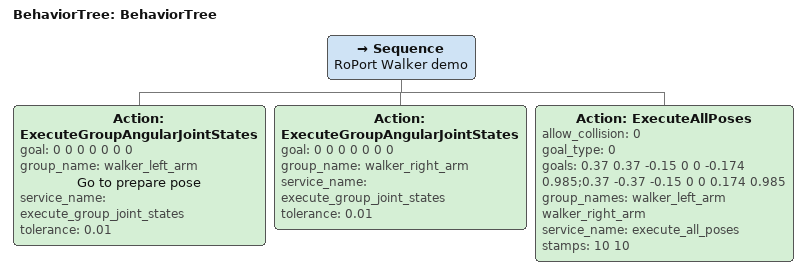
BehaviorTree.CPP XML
<?xml version="1.0"?>
<root main_tree_to_execute="BehaviorTree">
    <BehaviorTree ID="BehaviorTree">
        <Sequence name="RoPort Walker demo">
            <Action ID="ExecuteGroupAngularJointStates" goal="0 0 0 0 0 0 0" group_name="walker_left_arm" name="Go to prepare pose" service_name="execute_group_joint_states" tolerance="0.01"/>
            <Action ID="ExecuteGroupAngularJointStates" goal="0 0 0 0 0 0 0" group_name="walker_right_arm" service_name="execute_group_joint_states" tolerance="0.01"/>
            <Action ID="ExecuteAllPoses" allow_collision="0" goal_type="0" goals="0.37 0.37 -0.15 0 0 -0.174 0.985;0.37 -0.37 -0.15 0 0 0.174 0.985" group_names="walker_left_arm walker_right_arm" service_name="execute_all_poses" stamps="10 10"/>
        </Sequence>
    </BehaviorTree>
</root>
